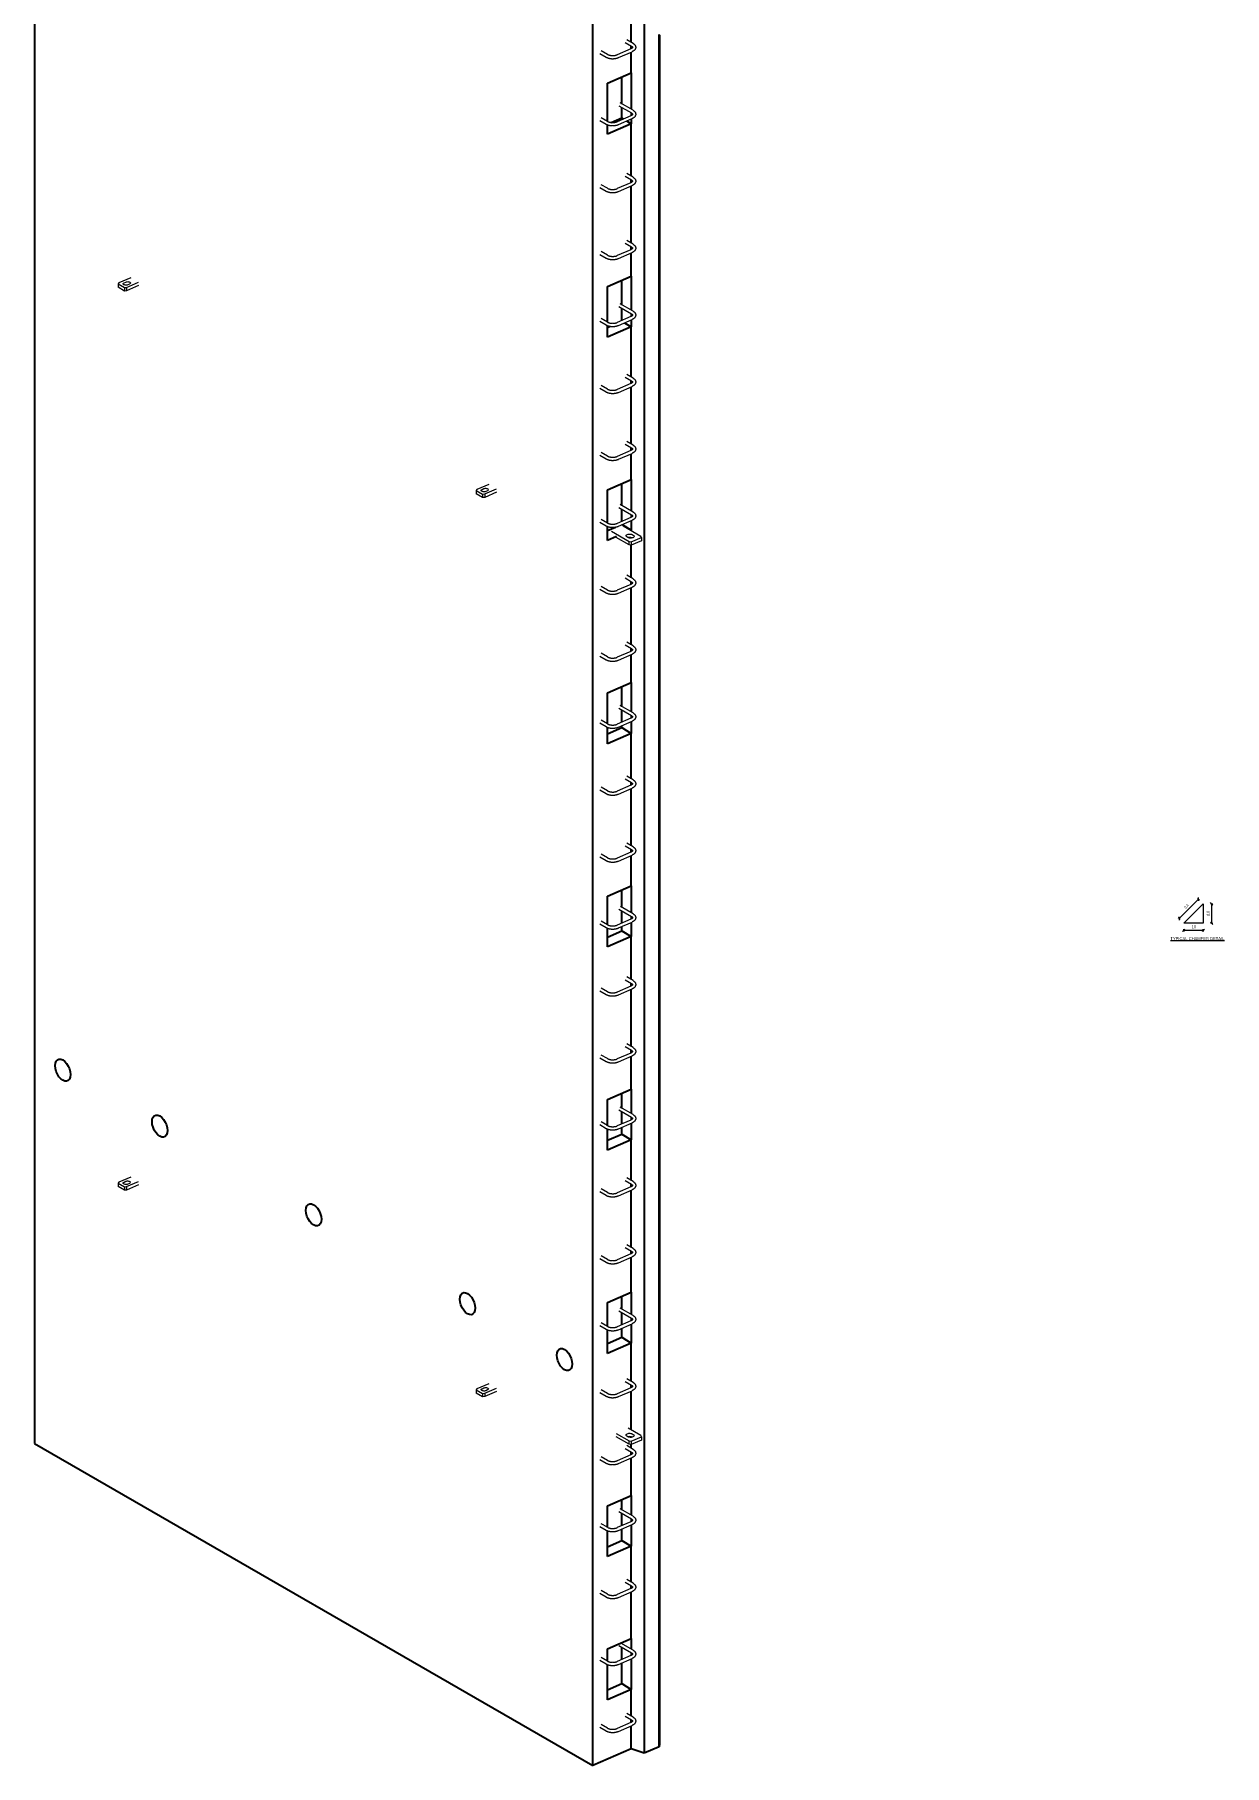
# Model space of a CAD drawing. Header units: millimetres. Extents: x 2687 to 17737, y 971 to 18539.
# Drawn here: x 11615 to 14656, y 971 to 5394 of the extents above; entities that cross this region are included whole.
import ezdxf

# ---------------------------------------------------------------- set-up
doc = ezdxf.new("R2010")
doc.units = ezdxf.units.MM
for name, color, linetype, lineweight in [('A-ANNO-DIMS', 211, 'Continuous', 9), ('A-ANNO-DIMS-3', 211, 'Continuous', 9), ('A-DETL-THIN', 151, 'Continuous', 18), ('A-GENM', 13, 'Continuous', 18), ('A-WALL', 113, 'Continuous', 25), ('G-ANNO-TEXT', 231, 'Continuous', 9), ('S-RBAR', 171, 'Continuous', 18)]:
    doc.layers.add(name, color=color, linetype=linetype, lineweight=lineweight)
doc.styles.add('Arial_2', font='arial.ttf', dxfattribs={"height": 7.5})
doc.styles.add('Nirmala UI Semilight_2', font='NirmalaS.ttf', dxfattribs={"height": 7.5})
doc.dimstyles.new('Arrow_Filled_-_2_5_NI_UI_2', dxfattribs={"dimscale": 304.8, "dimtxt": 7.85523, "dimasz": 0.019685, "dimexe": 0.009843, "dimexo": 0.0625, "dimgap": 0.009843, "dimtad": 1, "dimdec": 0, "dimzin": 0, "dimdsep": 46, "dimtxsty": 'Nirmala UI Semilight_2', "dimblk1": 'OBLIQUE', "dimblk2": 'OBLIQUE', "dimsah": 1, "dimcen": 0.09, "dimazin": 0, "dimtfac": 1, "dimtdec": 4, "dimtix": 1, "dimtmove": 0, "dimatfit": 3, "dimfxl": 0.009843, "dimfxlon": 1, "dimtvp": 1, "dimtolj": 1, "dimtzin": 0, "dimarcsym": 2})

# ---------------------------------------------------------------- blocks, each defined once
blk = doc.blocks.new('Rebar Bar - Part 3166313199-431004-3D Ortho')
at = {"layer": 'S-RBAR'}
for p, q in [((13343, 8767.4), (13359.2, 8758)), ((13363.2, 8765), (13347, 8774.3))]:
    blk.add_line(p, q, dxfattribs=at)
blk = doc.blocks.new('Rebar Bar - Part 2227165887-431004-3D Ortho')
at = {"layer": 'S-RBAR'}
for points in [[(13359.2, 8758, 0), (13359.8, 8757.7, 0), (13360.5, 8757.3, 0), (13361.2, 8757, 0), (13361.9, 8756.7, 0), (13362.6, 8756.4, 0), (13363.4, 8756.1, 0), (13364.1, 8755.9, 0), (13364.9, 8755.6, 0), (13365.7, 8755.4, 0), (13366.5, 8755.2, 0), (13367.3, 8755, 0), (13368.1, 8754.8, 0), (13369, 8754.7, 0), (13369.8, 8754.5, 0), (13370.7, 8754.4, 0), (13371.5, 8754.3, 0), (13372.4, 8754.2, 0), (13373.3, 8754.1, 0), (13374.2, 8754.1, 0), (13375, 8754.1, 0), (13375.9, 8754, 0), (13376.8, 8754.1, 0), (13377.7, 8754.1, 0), (13378.6, 8754.1, 0), (13379.4, 8754.2, 0), (13380.3, 8754.2, 0), (13381.2, 8754.3, 0), (13382, 8754.4, 0), (13382.9, 8754.6, 0), (13383.7, 8754.7, 0), (13384.6, 8754.9, 0), (13385.4, 8755, 0), (13386.2, 8755.2, 0), (13387, 8755.4, 0), (13387.8, 8755.7, 0), (13388.6, 8755.9, 0), (13389.3, 8756.2, 0), (13390.1, 8756.5, 0), (13390.8, 8756.7, 0), (13391, 8756.8, 0)], [(13363.2, 8765, 0), (13363.6, 8764.7, 0), (13364, 8764.5, 0), (13364.5, 8764.3, 0), (13365, 8764.1, 0), (13365.5, 8763.9, 0), (13366.1, 8763.7, 0), (13366.6, 8763.5, 0), (13367.2, 8763.3, 0), (13367.8, 8763.1, 0), (13368.4, 8763, 0), (13369.1, 8762.8, 0), (13369.7, 8762.7, 0), (13370.4, 8762.5, 0), (13371, 8762.4, 0), (13371.7, 8762.3, 0), (13372.4, 8762.3, 0), (13373.1, 8762.2, 0), (13373.8, 8762.1, 0), (13374.5, 8762.1, 0), (13375.3, 8762.1, 0), (13376, 8762, 0), (13376.7, 8762.1, 0), (13377.4, 8762.1, 0), (13378.1, 8762.1, 0), (13378.8, 8762.1, 0), (13379.6, 8762.2, 0), (13380.3, 8762.3, 0), (13381, 8762.4, 0), (13381.6, 8762.5, 0), (13382.3, 8762.6, 0), (13383, 8762.7, 0), (13383.6, 8762.8, 0), (13384.2, 8763, 0), (13384.9, 8763.1, 0), (13385.5, 8763.3, 0), (13386, 8763.5, 0), (13386.6, 8763.7, 0), (13387.1, 8763.9, 0), (13387.6, 8764.1, 0), (13387.8, 8764.2, 0)]]:
    blk.add_polyline3d(points, dxfattribs=at)
blk = doc.blocks.new('Rebar Bar - Part 3241041724-431004-3D Ortho')
at = {"layer": 'S-RBAR'}
for p, q in [((13422.6, 8779.3), (13387.8, 8764.2)), ((13391, 8756.8), (13425.8, 8772))]:
    blk.add_line(p, q, dxfattribs=at)
blk = doc.blocks.new('Rebar Bar - Part 2227165887-V1-3D Ortho')
at = {"layer": 'S-RBAR'}
for points in [[(13424.2, 8786.3, 0), (13424.6, 8786.1, 0), (13425, 8785.8, 0), (13425.3, 8785.6, 0), (13425.6, 8785.4, 0), (13425.9, 8785.1, 0), (13426.1, 8784.9, 0), (13426.3, 8784.7, 0), (13426.5, 8784.5, 0), (13426.6, 8784.3, 0), (13426.8, 8784.1, 0), (13426.9, 8784, 0), (13426.9, 8783.8, 0), (13427, 8783.7, 0), (13427, 8783.6, 0), (13427.1, 8783.5, 0), (13427.1, 8783.4, 0), (13427.1, 8783.3, 0), (13427.1, 8783.2, 0), (13427.1, 8783.1, 0), (13427.1, 8783, 0), (13427.1, 8782.9, 0), (13427, 8782.8, 0), (13427, 8782.7, 0), (13426.9, 8782.6, 0), (13426.8, 8782.4, 0), (13426.7, 8782.2, 0), (13426.6, 8782.1, 0), (13426.4, 8781.9, 0), (13426.3, 8781.7, 0), (13426, 8781.4, 0), (13425.8, 8781.2, 0), (13425.5, 8781, 0), (13425.2, 8780.8, 0), (13424.9, 8780.5, 0), (13424.5, 8780.3, 0), (13424.1, 8780, 0), (13423.7, 8779.8, 0), (13423.2, 8779.6, 0), (13422.8, 8779.4, 0), (13422.6, 8779.3, 0)], [(13428.2, 8793.2, 0), (13428.8, 8792.9, 0), (13429.5, 8792.5, 0), (13430, 8792, 0), (13430.6, 8791.6, 0), (13431.2, 8791.1, 0), (13431.7, 8790.7, 0), (13432.2, 8790.1, 0), (13432.6, 8789.6, 0), (13433.1, 8789.1, 0), (13433.5, 8788.5, 0), (13433.8, 8787.9, 0), (13434.2, 8787.3, 0), (13434.4, 8786.6, 0), (13434.7, 8785.9, 0), (13434.9, 8785.3, 0), (13435, 8784.6, 0), (13435.1, 8783.8, 0), (13435.1, 8783.1, 0), (13435.1, 8782.4, 0), (13435, 8781.7, 0), (13434.8, 8781, 0), (13434.6, 8780.3, 0), (13434.4, 8779.6, 0), (13434.1, 8779, 0), (13433.7, 8778.4, 0), (13433.4, 8777.8, 0), (13433, 8777.2, 0), (13432.5, 8776.7, 0), (13432.1, 8776.1, 0), (13431.6, 8775.6, 0), (13431, 8775.2, 0), (13430.5, 8774.7, 0), (13429.9, 8774.3, 0), (13429.3, 8773.9, 0), (13428.7, 8773.5, 0), (13428, 8773.1, 0), (13427.4, 8772.7, 0), (13426.7, 8772.4, 0), (13426, 8772.1, 0), (13425.8, 8772, 0)]]:
    blk.add_polyline3d(points, dxfattribs=at)
blk = doc.blocks.new('Rebar Bar - Part 3131074535-431004-3D Ortho')
at = {"layer": 'S-RBAR'}
for p, q in [((13428.2, 8793.2), (13412, 8802.6)), ((13408, 8795.7), (13424.2, 8786.3))]:
    blk.add_line(p, q, dxfattribs=at)
blk = doc.blocks.new('Rebar Bar - Part 3131074535-V4-3D Ortho')
at = {"layer": 'S-RBAR'}
for p, q in [((13428.2, 7766.7), (13395.6, 7785.5)), ((13391.8, 7778.5), (13424.2, 7759.8))]:
    blk.add_line(p, q, dxfattribs=at)
blk = doc.blocks.new('Rebar Bar - Part 3131074535-V6-3D Ortho')
at = {"layer": 'S-RBAR'}
for p, q in [((13391.8, 3159.1), (13424.2, 3140.4)), ((13428.2, 3147.3), (13395.9, 3165.9))]:
    blk.add_line(p, q, dxfattribs=at)
blk = doc.blocks.new('Rebar Bar - Part 3131074535-V7-3D Ortho')
at = {"layer": 'S-RBAR'}
for p, q in [((13428.2, 1265.3), (13396.9, 1283.4)), ((13391.8, 1277.1), (13424.2, 1258.4))]:
    blk.add_line(p, q, dxfattribs=at)
blk = doc.blocks.new('RR spread anchor face based - RR-SA-2_5-200-1726821-3D Ortho')
at = {"layer": 'A-GENM'}
for p, q in [((13059.6, 8182.5), (13029.4, 8169.4)), ((13029.4, 8169.4), (13027.3, 8166.8)), ((13027.3, 8166.8), (13043.7, 8157.4)), ((13027.3, 8166.8), (13027.3, 8158.2)), ((13043.7, 8148.7), (13027.3, 8158.2)), ((13042.6, 8169.8), (13047.1, 8171.8)), ((13043.7, 8157.4), (13049.1, 8158.1)), ((13043.7, 8157.4), (13043.7, 8148.7)), ((13049.1, 8149.4), (13043.7, 8148.7)), ((13049.1, 8158.1), (13079.3, 8171.2)), ((13079.3, 8162.5), (13049.1, 8149.4)), ((13049.1, 8158.1), (13049.1, 8149.4)), ((13056.3, 8166.5), (13051.8, 8164.5))]:
    blk.add_line(p, q, dxfattribs=at)
for points in [[(13051.8, 8164.5, 0), (13050.2, 8164, 0), (13048.5, 8163.7, 0), (13046.7, 8163.7, 0), (13044.9, 8163.9, 0), (13043.2, 8164.3, 0), (13041.9, 8164.9, 0), (13040.9, 8165.7, 0), (13040.3, 8166.5, 0), (13040.2, 8167.4, 0), (13040.5, 8168.3, 0), (13041.4, 8169.1, 0), (13042.6, 8169.8, 0)], [(13047.1, 8171.8, 0), (13048.6, 8172.3, 0), (13050.4, 8172.6, 0), (13052.2, 8172.7, 0), (13054, 8172.5, 0), (13055.6, 8172.1, 0), (13057, 8171.5, 0), (13058, 8170.7, 0), (13058.6, 8169.8, 0), (13058.7, 8169.2, 0)], [(13058.7, 8168.9, 0), (13058.3, 8168, 0), (13057.5, 8167.2, 0), (13056.3, 8166.5, 0)]]:
    blk.add_polyline3d(points, dxfattribs=at)
blk = doc.blocks.new('RR spread anchor face based - RR-SA-3_0-200-V9-3D Ortho')
at = {"layer": 'A-GENM'}
for p, q in [((13373.2, 4124.5), (13418.3, 4098.5)), ((13448.5, 4111.6), (13403.4, 4137.6)), ((13426.2, 4116.1), (13428.8, 4114.6)), ((13418.3, 4089.8), (13385.5, 4108.7)), ((13415.3, 4108.6), (13412.6, 4110.2)), ((13418.3, 4098.5), (13423.5, 4097.4)), ((13418.3, 4089.8), (13418.3, 4098.5)), ((13423.5, 4088.8), (13418.3, 4089.8)), ((13423.5, 4097.4), (13449.9, 4108.9)), ((13449.9, 4100.3), (13423.5, 4088.8)), ((13423.5, 4097.4), (13423.5, 4088.8)), ((13449.9, 4108.9), (13448.5, 4111.6)), ((13449.9, 4108.9), (13449.9, 4100.3))]:
    blk.add_line(p, q, dxfattribs=at)
for points in [[(13412.6, 4110.2, 0), (13411.3, 4111.1, 0), (13410.6, 4112.3, 0), (13410.5, 4113.4, 0), (13410.9, 4114.6, 0), (13412, 4115.6, 0), (13413.5, 4116.5, 0), (13415.5, 4117.2, 0), (13417.7, 4117.5, 0), (13420.1, 4117.6, 0), (13422.4, 4117.4, 0), (13424.5, 4116.9, 0), (13426.2, 4116.1, 0)], [(13428.8, 4114.6, 0), (13430.1, 4113.6, 0), (13430.9, 4112.5, 0), (13431, 4111.6, 0)], [(13431, 4111.3, 0), (13430.6, 4110.1, 0), (13429.5, 4109.1, 0), (13427.9, 4108.2, 0), (13426, 4107.5, 0), (13423.8, 4107.2, 0), (13421.4, 4107.1, 0), (13419.1, 4107.3, 0), (13417, 4107.9, 0), (13415.3, 4108.6, 0)], [(13426, 4107.5, 0), (13424.5, 4108.2, 0), (13422.4, 4108.7, 0), (13420.1, 4109, 0), (13417.7, 4108.9, 0), (13415.5, 4108.5, 0)]]:
    blk.add_polyline3d(points, dxfattribs=at)
blk = doc.blocks.new('RR spread anchor face based - RR-SA-3_0-200-1726827-3D Ortho')
at = {"layer": 'A-GENM'}
for p, q in [((13385.5, 8055.6), (13418.3, 8036.7)), ((13448.5, 8049.9), (13415.7, 8068.8)), ((13426.2, 8054.3), (13428.8, 8052.8)), ((13449.9, 8047.1), (13448.5, 8049.9)), ((13418.3, 8028.1), (13385.5, 8047)), ((13415.3, 8046.9), (13412.6, 8048.4)), ((13418.3, 8036.7), (13423.5, 8035.7)), ((13418.3, 8028.1), (13418.3, 8036.7)), ((13423.5, 8027), (13418.3, 8028.1)), ((13423.5, 8035.7), (13449.9, 8047.1)), ((13449.9, 8038.5), (13423.5, 8027)), ((13423.5, 8035.7), (13423.5, 8027)), ((13449.9, 8047.1), (13449.9, 8038.5))]:
    blk.add_line(p, q, dxfattribs=at)
for points in [[(13412.6, 8048.4, 0), (13411.3, 8049.4, 0), (13410.6, 8050.5, 0), (13410.5, 8051.7, 0), (13410.9, 8052.8, 0), (13412, 8053.9, 0), (13413.5, 8054.8, 0), (13415.5, 8055.4, 0), (13417.7, 8055.8, 0), (13420.1, 8055.8, 0), (13422.4, 8055.6, 0), (13424.5, 8055.1, 0), (13426.2, 8054.3, 0)], [(13428.8, 8052.8, 0), (13430.1, 8051.8, 0), (13430.9, 8050.7, 0), (13431, 8049.8, 0)], [(13431, 8049.5, 0), (13430.6, 8048.4, 0), (13429.5, 8047.3, 0), (13427.9, 8046.4, 0), (13426, 8045.8, 0), (13423.8, 8045.4, 0), (13421.4, 8045.3, 0), (13419.1, 8045.6, 0), (13417, 8046.1, 0), (13415.3, 8046.9, 0)], [(13426, 8045.8, 0), (13424.5, 8046.4, 0), (13422.4, 8047, 0), (13420.1, 8047.2, 0), (13417.7, 8047.1, 0), (13415.5, 8046.8, 0)]]:
    blk.add_polyline3d(points, dxfattribs=at)
blk = doc.blocks.new('DIMBLOCK34-CHAMFER DETAIL')
at = {"layer": 'A-ANNO-DIMS-3'}
for p, q in [((14551.7, 3104.9), (14548.7, 3101.9)), ((14551.7, 3104.9), (14554.7, 3107.9)), ((14551.7, 3104.9), (14551.7, 3107.9)), ((14551.7, 3104.9), (14601.7, 3104.9)), ((14551.7, 3104.9), (14551.7, 3101.9)), ((14601.7, 3104.9), (14598.7, 3101.9)), ((14601.7, 3104.9), (14604.7, 3107.9)), ((14601.7, 3104.9), (14601.7, 3107.9)), ((14601.7, 3104.9), (14601.7, 3101.9))]:
    blk.add_line(p, q, dxfattribs=at)
at = {"layer": 'A-ANNO-DIMS-3', "color": 0, "insert": (14571.8, 3117.7), "char_height": 7.5, "width": 11.654, "attachment_point": 1, "line_spacing_factor": 1.142579, "style": 'Nirmala UI Semilight_2'}
blk.add_mtext('\u202a10', dxfattribs=at)
blk = doc.blocks.new('_Oblique')
at = {"color": 0, "linetype": 'ByBlock', "lineweight": -2}
blk.add_line((-0.5, -0.5), (0.5, 0.5), dxfattribs=at)
blk = doc.blocks.new('DIMBLOCK35-CHAMFER DETAIL')
at = {"layer": 'A-ANNO-DIMS-3'}
for p, q in [((14622.7, 3172.8), (14619.7, 3175.8)), ((14622.7, 3172.8), (14619.7, 3172.8)), ((14622.7, 3172.8), (14622.7, 3122.8)), ((14622.7, 3172.8), (14625.7, 3169.8)), ((14622.7, 3172.8), (14625.7, 3172.8)), ((14622.7, 3122.8), (14619.7, 3125.8)), ((14622.7, 3122.8), (14619.7, 3122.8)), ((14622.7, 3122.8), (14625.7, 3119.8)), ((14622.7, 3122.8), (14625.7, 3122.8))]:
    blk.add_line(p, q, dxfattribs=at)
at = {"layer": 'A-ANNO-DIMS-3', "color": 0, "insert": (14609.9, 3142.9), "char_height": 7.5, "width": 11.654, "attachment_point": 1, "rotation": 90, "line_spacing_factor": 1.142579, "style": 'Nirmala UI Semilight_2'}
blk.add_mtext('\u202a10', dxfattribs=at)
blk = doc.blocks.new('DIMBLOCK36-CHAMFER DETAIL')
at = {"layer": 'A-ANNO-DIMS-3'}
for p, q in [((14539.8, 3134.7), (14589.8, 3184.7)), ((14589.8, 3184.7), (14587.7, 3186.8)), ((14589.8, 3184.7), (14589.8, 3188.9)), ((14589.8, 3184.7), (14589.8, 3180.4)), ((14589.8, 3184.7), (14591.9, 3182.5)), ((14539.8, 3134.7), (14537.7, 3136.8)), ((14539.8, 3134.7), (14539.8, 3138.9)), ((14539.8, 3134.7), (14539.8, 3130.4)), ((14539.8, 3134.7), (14541.9, 3132.5))]:
    blk.add_line(p, q, dxfattribs=at)
at = {"layer": 'A-ANNO-DIMS-3', "color": 0, "insert": (14552.3, 3165.2), "char_height": 7.5, "width": 11.826, "attachment_point": 1, "rotation": 45, "line_spacing_factor": 1.142579, "style": 'Nirmala UI Semilight_2'}
blk.add_mtext('\u202a14', dxfattribs=at)

msp = doc.modelspace()

# ---------------------------------------------------------------- linework, layer by layer
at = {"layer": 'A-DETL-THIN'}
for p, q in [((14601.7, 3172.8), (14551.7, 3122.8)), ((14601.7, 3172.8), (14601.7, 3122.8)), ((14601.7, 3122.8), (14551.7, 3122.8))]:
    msp.add_line(p, q, dxfattribs=at)
at = {"layer": 'A-WALL'}
for p, q in [((11614.5, 8959.2), (11614.5, 1793.8)), ((13172.9, 8839.2), (13172.9, 1001.7)), ((13040.9, 970.8), (13040.9, 8262.5)), ((13139.1, 5374.2), (13139.1, 5520.2)), ((13139.1, 5357.6), (13139.1, 5365.1)), ((13210.7, 1018.1), (13210.7, 5393.8)), ((13211.7, 5392.2), (13210.7, 5393.8)), ((13211.7, 5392.2), (13211.7, 1025.1)), ((13139.1, 5295.8), (13139.1, 5349.1)), ((13078.7, 5269.6), (13139.1, 5295.8)), ((13078.7, 5172), (13078.7, 5269.6)), ((13115.2, 5216.1), (13115.2, 5285.4)), ((13139.1, 5295.8), (13139.1, 5203.1)), ((13088.5, 5169.2), (13115.2, 5180.8)), ((13115.2, 5180.8), (13115.2, 5207.8)), ((13115.2, 5180.8), (13119.5, 5178.1)), ((13139.1, 5194), (13139.1, 5186.5)), ((13139.1, 5178.1), (13139.1, 5166)), ((13139.1, 5166), (13078.7, 5139.7)), ((13078.7, 5139.7), (13078.7, 5163.6)), ((13127.7, 5173.1), (13139.1, 5166)), ((13139.1, 5032), (13139.1, 5166)), ((13139.1, 5015.4), (13139.1, 5022.9)), ((13139.1, 4860.9), (13139.1, 5007)), ((13139.1, 4844.3), (13139.1, 4851.8)), ((13139.1, 4776.5), (13139.1, 4835.9)), ((13078.7, 4750.2), (13139.1, 4776.5)), ((13078.7, 4658.7), (13078.7, 4750.2)), ((13115.2, 4702.8), (13115.2, 4766.1)), ((13139.1, 4776.5), (13139.1, 4689.8)), ((13115.2, 4663), (13115.2, 4694.5)), ((13078.7, 4620.4), (13078.7, 4650.3)), ((13078.7, 4645.6), (13085.4, 4648.5)), ((13139.1, 4646.7), (13078.7, 4620.4)), ((13121.9, 4657.3), (13139.1, 4646.7)), ((13139.1, 4680.7), (13139.1, 4673.2)), ((13139.1, 4664.8), (13139.1, 4646.7)), ((13139.1, 4519.2), (13139.1, 4646.7)), ((13139.1, 4502.2), (13139.1, 4509.6)), ((13139.1, 4347.7), (13139.1, 4493.6)), ((13139.1, 4331.1), (13139.1, 4338.5)), ((13139.1, 4257.2), (13139.1, 4322.6)), ((13078.7, 4230.9), (13139.1, 4257.2)), ((13115.2, 4189.6), (13115.2, 4246.8)), ((13139.1, 4257.2), (13139.1, 4176.6)), ((13078.7, 4145.4), (13078.7, 4230.9)), ((13115.2, 4149.7), (13115.2, 4181.3)), ((13139.1, 4167.4), (13139.1, 4160)), ((13078.7, 4101.1), (13078.7, 4137)), ((13078.7, 4126.3), (13099.5, 4135.3)), ((13116.2, 4141.5), (13139.1, 4127.3)), ((13139.1, 4127.3), (13138, 4126.8)), ((13139.1, 4151.5), (13139.1, 4127.3)), ((13139.1, 4126.2), (13139.1, 4127.3)), ((13101.4, 4110.9), (13078.7, 4101.1)), ((13139.1, 4107.2), (13139.1, 4108.5)), ((13139.1, 4005.5), (13139.1, 4088.8)), ((13139.1, 3988.9), (13139.1, 3996.4)), ((13139.1, 3834.4), (13139.1, 3980.4)), ((13139.1, 3817.8), (13139.1, 3825.3)), ((13139.1, 3737.8), (13139.1, 3809.3)), ((13078.7, 3711.6), (13139.1, 3737.8)), ((13115.2, 3676.1), (13115.2, 3727.4)), ((13139.1, 3737.8), (13139.1, 3663.3)), ((13078.7, 3632.2), (13078.7, 3711.6)), ((13115.2, 3636.5), (13115.2, 3668)), ((13115.2, 3622.8), (13115.2, 3627.8)), ((13139.1, 3654.2), (13139.1, 3646.7)), ((13139.1, 3638.2), (13139.1, 3608)), ((13078.7, 3581.7), (13078.7, 3623.7)), ((13078.7, 3607), (13115.2, 3622.8)), ((13139.1, 3608), (13078.7, 3581.7)), ((13115.2, 3622.8), (13139.1, 3608)), ((13139.1, 3492.2), (13139.1, 3608)), ((13139.1, 3475.6), (13139.1, 3483.1)), ((13139.1, 3321.1), (13139.1, 3467.2)), ((13139.1, 3304.5), (13139.1, 3312)), ((13139.1, 3218.5), (13139.1, 3296.1)), ((13078.7, 3192.2), (13139.1, 3218.5)), ((13078.7, 3118.9), (13078.7, 3192.2)), ((13115.2, 3163), (13115.2, 3208.1)), ((13139.1, 3218.5), (13139.1, 3150)), ((13115.2, 3123.2), (13115.2, 3154.7)), ((13139.1, 3140.9), (13139.1, 3133.4)), ((13078.7, 3062.4), (13078.7, 3110.5)), ((13078.7, 3087.7), (13115.2, 3103.5)), ((13115.2, 3103.5), (13115.2, 3114.5)), ((13115.2, 3103.5), (13139.1, 3088.7)), ((13139.1, 3125), (13139.1, 3088.7)), ((13139.1, 3088.7), (13078.7, 3062.4)), ((13139.1, 2979), (13139.1, 3088.7)), ((13139.1, 2962.3), (13139.1, 2969.8)), ((13139.1, 2807.9), (13139.1, 2953.9)), ((13139.1, 2791.3), (13139.1, 2798.7)), ((13139.1, 2699.2), (13139.1, 2782.8)), ((13078.7, 2672.9), (13139.1, 2699.2)), ((13139.1, 2699.2), (13139.1, 2636.8)), ((13078.7, 2605.6), (13078.7, 2672.9)), ((13115.2, 2649.8), (13115.2, 2688.8)), ((13115.2, 2609.9), (13115.2, 2641.5)), ((13139.1, 2627.6), (13139.1, 2620.2)), ((13139.1, 2611.7), (13139.1, 2569.4)), ((13078.7, 2543.1), (13078.7, 2597.2)), ((13078.7, 2568.3), (13115.2, 2584.2)), ((13139.1, 2569.4), (13078.7, 2543.1)), ((13115.2, 2584.2), (13115.2, 2601.3)), ((13115.2, 2584.2), (13139.1, 2569.4)), ((13139.1, 2465.7), (13139.1, 2569.4)), ((13139.1, 2449.1), (13139.1, 2456.5)), ((13139.1, 2294.6), (13139.1, 2440.6)), ((13139.1, 2278), (13139.1, 2285.5)), ((13139.1, 2179.9), (13139.1, 2269.5)), ((13078.7, 2153.6), (13139.1, 2179.9)), ((13115.2, 2136.5), (13115.2, 2169.4)), ((13139.1, 2179.9), (13139.1, 2123.5)), ((13078.7, 2092.4), (13078.7, 2153.6)), ((13115.2, 2096.7), (13115.2, 2128.2)), ((13078.7, 2023.8), (13078.7, 2083.9)), ((13115.2, 2064.9), (13115.2, 2088)), ((13139.1, 2114.4), (13139.1, 2106.9)), ((13139.1, 2098.4), (13139.1, 2050)), ((13078.7, 2049), (13115.2, 2064.9)), ((13139.1, 2050), (13078.7, 2023.8)), ((13115.2, 2064.9), (13139.1, 2050)), ((13139.1, 1952.4), (13139.1, 2050)), ((13139.1, 1935.8), (13139.1, 1943.3)), ((13139.1, 1828.2), (13139.1, 1927.4)), ((11614.5, 1793.8), (13040.9, 970.8)), ((13139.1, 1809.1), (13139.1, 1810.5)), ((13139.1, 1781.3), (13139.1, 1790.8)), ((13139.1, 1764.7), (13139.1, 1772.2)), ((13139.1, 1660.5), (13139.1, 1756.3)), ((13078.7, 1634.3), (13139.1, 1660.5)), ((13115.2, 1623.2), (13115.2, 1650.1)), ((13139.1, 1660.5), (13139.1, 1610.2)), ((13078.7, 1579.1), (13078.7, 1634.3)), ((13115.2, 1583.4), (13115.2, 1614.9)), ((13139.1, 1601.1), (13139.1, 1593.6)), ((13078.7, 1504.4), (13078.7, 1570.7)), ((13115.2, 1545.5), (13115.2, 1574.7)), ((13139.1, 1585.2), (13139.1, 1530.7)), ((13078.7, 1529.7), (13115.2, 1545.5)), ((13139.1, 1530.7), (13078.7, 1504.4)), ((13115.2, 1545.5), (13139.1, 1530.7)), ((13139.1, 1439.1), (13139.1, 1530.7)), ((13139.1, 1422.5), (13139.1, 1429.7)), ((13139.1, 1294.8), (13139.1, 1414.1)), ((13078.7, 1268.6), (13139.1, 1294.8)), ((13115.2, 1281.1), (13115.2, 1284.4)), ((13139.1, 1294.8), (13139.1, 1268.1)), ((13078.7, 1236.9), (13078.7, 1268.6)), ((13115.2, 1241.2), (13115.2, 1272.8)), ((13139.1, 1258.9), (13139.1, 1251.5)), ((13139.1, 1243), (13139.1, 1165)), ((13078.7, 1138.7), (13078.7, 1228.5)), ((13115.2, 1179.8), (13115.2, 1232.6)), ((13078.7, 1164), (13115.2, 1179.8)), ((13139.1, 1165), (13078.7, 1138.7)), ((13115.2, 1179.8), (13139.1, 1165)), ((13139.1, 1097), (13139.1, 1165)), ((13139.1, 1080.4), (13139.1, 1087.8)), ((13139.1, 1013.5), (13139.1, 1071.9)), ((13210.7, 1018.1), (13172.9, 1001.7)), ((13211.7, 1025.1), (13210.7, 1018.1)), ((13139.1, 1013.5), (13040.9, 970.8)), ((13172.9, 1001.7), (13139.1, 1013.5))]:
    msp.add_line(p, q, dxfattribs=at)
for points in [[(11686.6, 2721.6, 0), (11681.5, 2725.5, 0), (11676.8, 2730.8, 0), (11672.7, 2737.3, 0), (11669.6, 2744.4, 0), (11667.6, 2751.8, 0), (11666.9, 2759, 0), (11667.6, 2765.3, 0), (11669.6, 2770.4, 0), (11672.7, 2774, 0), (11676.8, 2775.8, 0), (11681.5, 2775.6, 0), (11686.6, 2773.6, 0)], [(11686.6, 2773.6, 0), (11691.7, 2769.8, 0), (11696.4, 2764.4, 0), (11700.5, 2757.9, 0), (11703.6, 2750.8, 0), (11705.6, 2743.4, 0), (11706.3, 2736.3, 0), (11705.6, 2729.9, 0), (11703.6, 2724.8, 0), (11700.5, 2721.2, 0), (11696.4, 2719.4, 0), (11691.7, 2719.6, 0), (11686.6, 2721.6, 0)], [(11934.4, 2578.7, 0), (11929.3, 2582.5, 0), (11924.6, 2587.8, 0), (11920.5, 2594.3, 0), (11917.4, 2601.5, 0), (11915.4, 2608.9, 0), (11914.7, 2616, 0), (11915.4, 2622.3, 0), (11917.4, 2627.5, 0), (11920.5, 2631, 0), (11924.6, 2632.8, 0), (11929.3, 2632.7, 0), (11934.4, 2630.6, 0)], [(11934.4, 2630.6, 0), (11939.5, 2626.8, 0), (11944.2, 2621.5, 0), (11948.3, 2615, 0), (11951.4, 2607.8, 0), (11953.4, 2600.4, 0), (11954.1, 2593.3, 0), (11953.4, 2587, 0), (11951.4, 2581.8, 0), (11948.3, 2578.3, 0), (11944.2, 2576.5, 0), (11939.5, 2576.6, 0), (11934.4, 2578.7, 0)], [(12327.7, 2351.8, 0), (12322.6, 2355.6, 0), (12317.9, 2360.9, 0), (12313.8, 2367.4, 0), (12310.7, 2374.6, 0), (12308.7, 2382, 0), (12308.1, 2389.1, 0), (12308.7, 2395.4, 0), (12310.7, 2400.5, 0), (12313.8, 2404.1, 0), (12317.9, 2405.9, 0), (12322.6, 2405.7, 0), (12327.7, 2403.7, 0)], [(12327.7, 2403.7, 0), (12332.8, 2399.9, 0), (12337.6, 2394.5, 0), (12341.6, 2388.1, 0), (12344.8, 2380.9, 0), (12346.7, 2373.5, 0), (12347.4, 2366.4, 0), (12346.7, 2360, 0), (12344.8, 2354.9, 0), (12341.6, 2351.3, 0), (12337.6, 2349.6, 0), (12332.8, 2349.7, 0), (12327.7, 2351.8, 0)], [(12721, 2124.8, 0), (12716, 2128.6, 0), (12711.2, 2134, 0), (12707.1, 2140.5, 0), (12704, 2147.6, 0), (12702, 2155, 0), (12701.4, 2162.1, 0), (12702, 2168.5, 0), (12704, 2173.6, 0), (12707.1, 2177.2, 0), (12711.2, 2179, 0), (12716, 2178.8, 0), (12721, 2176.8, 0)], [(12721, 2176.8, 0), (12726.1, 2172.9, 0), (12730.9, 2167.6, 0), (12734.9, 2161.1, 0), (12738.1, 2153.9, 0), (12740, 2146.6, 0), (12740.7, 2139.4, 0), (12740, 2133.1, 0), (12738.1, 2128, 0), (12734.9, 2124.4, 0), (12730.9, 2122.6, 0), (12726.1, 2122.8, 0), (12721, 2124.8, 0)], [(12968.8, 1981.9, 0), (12963.7, 1985.7, 0), (12959, 1991, 0), (12954.9, 1997.5, 0), (12951.8, 2004.7, 0), (12949.8, 2012.1, 0), (12949.2, 2019.2, 0), (12949.8, 2025.5, 0), (12951.8, 2030.6, 0), (12954.9, 2034.2, 0), (12959, 2036, 0), (12963.7, 2035.8, 0), (12968.8, 2033.8, 0)], [(12968.8, 2033.8, 0), (12973.9, 2030, 0), (12978.7, 2024.6, 0), (12982.7, 2018.2, 0), (12985.9, 2011, 0), (12987.8, 2003.6, 0), (12988.5, 1996.5, 0), (12987.8, 1990.1, 0), (12985.9, 1985, 0), (12982.7, 1981.4, 0), (12978.7, 1979.7, 0), (12973.9, 1979.8, 0), (12968.8, 1981.9, 0)]]:
    msp.add_polyline3d(points, dxfattribs=at)

# ---------------------------------------------------------------- block references
at = {"layer": 'A-GENM'}
for name, p in [('RR spread anchor face based - RR-SA-2_5-200-1726821-3D Ortho', (-1199.3, -3410.2)), ('RR spread anchor face based - RR-SA-2_5-200-1726821-3D Ortho', (-284.2, -3938.2)), ('RR spread anchor face based - RR-SA-3_0-200-V9-3D Ortho', (-284.2, 0)), ('RR spread anchor face based - RR-SA-2_5-200-1726821-3D Ortho', (-1199.3, -5708.3)), ('RR spread anchor face based - RR-SA-2_5-200-1726821-3D Ortho', (-284.2, -6236.3)), ('RR spread anchor face based - RR-SA-3_0-200-1726827-3D Ortho', (-284.2, -6236.3))]:
    msp.add_blockref(name, p, dxfattribs=at)
at = {"layer": 'S-RBAR'}
for name, p in [('Rebar Bar - Part 3166313199-431004-3D Ortho', (-284.2, -3421.8)), ('Rebar Bar - Part 3241041724-431004-3D Ortho', (-284.2, -3421.8)), ('Rebar Bar - Part 3131074535-431004-3D Ortho', (-284.2, -3421.8)), ('Rebar Bar - Part 2227165887-V1-3D Ortho', (-284.2, -3421.8)), ('Rebar Bar - Part 2227165887-431004-3D Ortho', (-284.2, -3421.8)), ('Rebar Bar - Part 3131074535-V4-3D Ortho', (-284.2, -2566.3)), ('Rebar Bar - Part 3166313199-431004-3D Ortho', (-284.2, -3592.9)), ('Rebar Bar - Part 3241041724-431004-3D Ortho', (-284.2, -3592.9)), ('Rebar Bar - Part 2227165887-V1-3D Ortho', (-284.2, -3592.9)), ('Rebar Bar - Part 2227165887-431004-3D Ortho', (-284.2, -3592.9)), ('Rebar Bar - Part 3166313199-431004-3D Ortho', (-284.2, -3764)), ('Rebar Bar - Part 2227165887-431004-3D Ortho', (-284.2, -3764)), ('Rebar Bar - Part 3241041724-431004-3D Ortho', (-284.2, -3764)), ('Rebar Bar - Part 3131074535-431004-3D Ortho', (-284.2, -3764)), ('Rebar Bar - Part 2227165887-V1-3D Ortho', (-284.2, -3764)), ('Rebar Bar - Part 3131074535-431004-3D Ortho', (-284.2, -3935.1)), ('Rebar Bar - Part 3166313199-431004-3D Ortho', (-284.2, -3935.1)), ('Rebar Bar - Part 2227165887-431004-3D Ortho', (-284.2, -3935.1)), ('Rebar Bar - Part 3241041724-431004-3D Ortho', (-284.2, -3935.1)), ('Rebar Bar - Part 2227165887-V1-3D Ortho', (-284.2, -3935.1)), ('Rebar Bar - Part 3131074535-V4-3D Ortho', (-284.2, -3079.6)), ('Rebar Bar - Part 3166313199-431004-3D Ortho', (-284.2, -4106.1)), ('Rebar Bar - Part 2227165887-431004-3D Ortho', (-284.2, -4106.1)), ('Rebar Bar - Part 3241041724-431004-3D Ortho', (-284.2, -4106.1)), ('Rebar Bar - Part 2227165887-V1-3D Ortho', (-284.2, -4106.1)), ('Rebar Bar - Part 3131074535-431004-3D Ortho', (-284.2, -4277.2)), ('Rebar Bar - Part 2227165887-V1-3D Ortho', (-284.2, -4277.2)), ('Rebar Bar - Part 3166313199-431004-3D Ortho', (-284.2, -4277.2)), ('Rebar Bar - Part 2227165887-431004-3D Ortho', (-284.2, -4277.2)), ('Rebar Bar - Part 3241041724-431004-3D Ortho', (-284.2, -4277.2)), ('Rebar Bar - Part 3131074535-431004-3D Ortho', (-284.2, -4448.3)), ('Rebar Bar - Part 2227165887-V1-3D Ortho', (-284.2, -4448.3)), ('Rebar Bar - Part 3166313199-431004-3D Ortho', (-284.2, -4448.3)), ('Rebar Bar - Part 2227165887-431004-3D Ortho', (-284.2, -4448.3)), ('Rebar Bar - Part 3241041724-431004-3D Ortho', (-284.2, -4448.3)), ('Rebar Bar - Part 3241041724-431004-3D Ortho', (-284.2, -4619.4)), ('Rebar Bar - Part 3131074535-V4-3D Ortho', (-284.2, -3592.9)), ('Rebar Bar - Part 2227165887-V1-3D Ortho', (-284.2, -4619.4)), ('Rebar Bar - Part 3166313199-431004-3D Ortho', (-284.2, -4619.4)), ('Rebar Bar - Part 2227165887-431004-3D Ortho', (-284.2, -4619.4)), ('Rebar Bar - Part 3166313199-431004-3D Ortho', (-284.2, -4790.5)), ('Rebar Bar - Part 3241041724-431004-3D Ortho', (-284.2, -4790.5)), ('Rebar Bar - Part 3131074535-431004-3D Ortho', (-284.2, -4790.5)), ('Rebar Bar - Part 2227165887-V1-3D Ortho', (-284.2, -4790.5)), ('Rebar Bar - Part 2227165887-431004-3D Ortho', (-284.2, -4790.5)), ('Rebar Bar - Part 3166313199-431004-3D Ortho', (-284.2, -4961.6)), ('Rebar Bar - Part 3241041724-431004-3D Ortho', (-284.2, -4961.6)), ('Rebar Bar - Part 3131074535-431004-3D Ortho', (-284.2, -4961.6)), ('Rebar Bar - Part 2227165887-V1-3D Ortho', (-284.2, -4961.6)), ('Rebar Bar - Part 2227165887-431004-3D Ortho', (-284.2, -4961.6)), ('Rebar Bar - Part 3131074535-V4-3D Ortho', (-284.2, -4106.1)), ('Rebar Bar - Part 3166313199-431004-3D Ortho', (-284.2, -5132.7)), ('Rebar Bar - Part 2227165887-431004-3D Ortho', (-284.2, -5132.7)), ('Rebar Bar - Part 3241041724-431004-3D Ortho', (-284.2, -5132.7)), ('Rebar Bar - Part 2227165887-V1-3D Ortho', (-284.2, -5132.7)), ('Rebar Bar - Part 3131074535-431004-3D Ortho', (-284.2, -5303.8)), ('Rebar Bar - Part 3166313199-431004-3D Ortho', (-284.2, -5303.8)), ('Rebar Bar - Part 2227165887-431004-3D Ortho', (-284.2, -5303.8)), ('Rebar Bar - Part 3241041724-431004-3D Ortho', (-284.2, -5303.8)), ('Rebar Bar - Part 2227165887-V1-3D Ortho', (-284.2, -5303.8)), ('Rebar Bar - Part 3131074535-431004-3D Ortho', (-284.2, -5474.9)), ('Rebar Bar - Part 2227165887-V1-3D Ortho', (-284.2, -5474.9)), ('Rebar Bar - Part 3166313199-431004-3D Ortho', (-284.2, -5474.9)), ('Rebar Bar - Part 2227165887-431004-3D Ortho', (-284.2, -5474.9)), ('Rebar Bar - Part 3241041724-431004-3D Ortho', (-284.2, -5474.9)), ('Rebar Bar - Part 3131074535-V6-3D Ortho', (-284.2, 0)), ('Rebar Bar - Part 2227165887-V1-3D Ortho', (-284.2, -5646)), ('Rebar Bar - Part 3166313199-431004-3D Ortho', (-284.2, -5646)), ('Rebar Bar - Part 2227165887-431004-3D Ortho', (-284.2, -5646)), ('Rebar Bar - Part 3241041724-431004-3D Ortho', (-284.2, -5646)), ('Rebar Bar - Part 3131074535-431004-3D Ortho', (-284.2, -5817)), ('Rebar Bar - Part 2227165887-V1-3D Ortho', (-284.2, -5817)), ('Rebar Bar - Part 3166313199-431004-3D Ortho', (-284.2, -5817)), ('Rebar Bar - Part 2227165887-431004-3D Ortho', (-284.2, -5817)), ('Rebar Bar - Part 3241041724-431004-3D Ortho', (-284.2, -5817)), ('Rebar Bar - Part 3241041724-431004-3D Ortho', (-284.2, -5988.1)), ('Rebar Bar - Part 3131074535-431004-3D Ortho', (-284.2, -5988.1)), ('Rebar Bar - Part 2227165887-V1-3D Ortho', (-284.2, -5988.1)), ('Rebar Bar - Part 3166313199-431004-3D Ortho', (-284.2, -5988.1)), ('Rebar Bar - Part 2227165887-431004-3D Ortho', (-284.2, -5988.1)), ('Rebar Bar - Part 3166313199-431004-3D Ortho', (-284.2, -6159.2)), ('Rebar Bar - Part 3241041724-431004-3D Ortho', (-284.2, -6159.2)), ('Rebar Bar - Part 3131074535-V4-3D Ortho', (-284.2, -5132.7)), ('Rebar Bar - Part 2227165887-V1-3D Ortho', (-284.2, -6159.2)), ('Rebar Bar - Part 2227165887-431004-3D Ortho', (-284.2, -6159.2)), ('Rebar Bar - Part 3166313199-431004-3D Ortho', (-284.2, -6330.3)), ('Rebar Bar - Part 2227165887-431004-3D Ortho', (-284.2, -6330.3)), ('Rebar Bar - Part 3241041724-431004-3D Ortho', (-284.2, -6330.3)), ('Rebar Bar - Part 3131074535-431004-3D Ortho', (-284.2, -6330.3)), ('Rebar Bar - Part 2227165887-V1-3D Ortho', (-284.2, -6330.3)), ('Rebar Bar - Part 3131074535-431004-3D Ortho', (-284.2, -6501.4)), ('Rebar Bar - Part 3166313199-431004-3D Ortho', (-284.2, -6501.4)), ('Rebar Bar - Part 2227165887-431004-3D Ortho', (-284.2, -6501.4)), ('Rebar Bar - Part 3241041724-431004-3D Ortho', (-284.2, -6501.4)), ('Rebar Bar - Part 2227165887-V1-3D Ortho', (-284.2, -6501.4)), ('Rebar Bar - Part 3131074535-V4-3D Ortho', (-284.2, -5646)), ('Rebar Bar - Part 3166313199-431004-3D Ortho', (-284.2, -6672.5)), ('Rebar Bar - Part 2227165887-431004-3D Ortho', (-284.2, -6672.5)), ('Rebar Bar - Part 3241041724-431004-3D Ortho', (-284.2, -6672.5)), ('Rebar Bar - Part 2227165887-V1-3D Ortho', (-284.2, -6672.5)), ('Rebar Bar - Part 3131074535-431004-3D Ortho', (-284.2, -6843.6)), ('Rebar Bar - Part 2227165887-V1-3D Ortho', (-284.2, -6843.6)), ('Rebar Bar - Part 3166313199-431004-3D Ortho', (-284.2, -6843.6)), ('Rebar Bar - Part 2227165887-431004-3D Ortho', (-284.2, -6843.6)), ('Rebar Bar - Part 3241041724-431004-3D Ortho', (-284.2, -6843.6)), ('Rebar Bar - Part 3131074535-431004-3D Ortho', (-284.2, -7014.7)), ('Rebar Bar - Part 2227165887-V1-3D Ortho', (-284.2, -7014.7)), ('Rebar Bar - Part 3166313199-431004-3D Ortho', (-284.2, -7014.7)), ('Rebar Bar - Part 2227165887-431004-3D Ortho', (-284.2, -7014.7)), ('Rebar Bar - Part 3241041724-431004-3D Ortho', (-284.2, -7014.7)), ('Rebar Bar - Part 3241041724-431004-3D Ortho', (-284.2, -7185.8)), ('Rebar Bar - Part 3131074535-V4-3D Ortho', (-284.2, -6159.2)), ('Rebar Bar - Part 2227165887-V1-3D Ortho', (-284.2, -7185.8)), ('Rebar Bar - Part 3166313199-431004-3D Ortho', (-284.2, -7185.8)), ('Rebar Bar - Part 2227165887-431004-3D Ortho', (-284.2, -7185.8)), ('Rebar Bar - Part 3166313199-431004-3D Ortho', (-284.2, -7356.8)), ('Rebar Bar - Part 3241041724-431004-3D Ortho', (-284.2, -7356.8)), ('Rebar Bar - Part 3131074535-431004-3D Ortho', (-284.2, -7356.8)), ('Rebar Bar - Part 2227165887-V1-3D Ortho', (-284.2, -7356.8)), ('Rebar Bar - Part 2227165887-431004-3D Ortho', (-284.2, -7356.8)), ('Rebar Bar - Part 3131074535-V7-3D Ortho', (-284.2, 0)), ('Rebar Bar - Part 3166313199-431004-3D Ortho', (-284.2, -7527.9)), ('Rebar Bar - Part 3241041724-431004-3D Ortho', (-284.2, -7527.9)), ('Rebar Bar - Part 2227165887-V1-3D Ortho', (-284.2, -7527.9)), ('Rebar Bar - Part 2227165887-431004-3D Ortho', (-284.2, -7527.9)), ('Rebar Bar - Part 3166313199-431004-3D Ortho', (-284.2, -7699)), ('Rebar Bar - Part 2227165887-431004-3D Ortho', (-284.2, -7699)), ('Rebar Bar - Part 3241041724-431004-3D Ortho', (-284.2, -7699)), ('Rebar Bar - Part 3131074535-431004-3D Ortho', (-284.2, -7699)), ('Rebar Bar - Part 2227165887-V1-3D Ortho', (-284.2, -7699))]:
    msp.add_blockref(name, p, dxfattribs=at)

# ---------------------------------------------------------------- texts
at = {"layer": 'G-ANNO-TEXT', "color": 7, "insert": (14517.6, 3087.5), "char_height": 7.5, "width": 166.911, "attachment_point": 1, "style": 'Arial_2'}
msp.add_mtext('\\LTYPICAL CHAMFER DETAIL', dxfattribs=at)

# ---------------------------------------------------------------- dimensions: what is measured, and where the dimension line sits
at = {"layer": 'A-ANNO-DIMS'}
for base, p1, p2, angle, text, override, picture, middle in [((14589.8, 3184.7), (14541.9, 3132.5), (14591.9, 3182.5), 45, '\u202a14', {"dimpost": '<>', "dimfxl": 70.710678}, 'DIMBLOCK36-CHAMFER DETAIL', (14559.5, 3165)), ((14622.7, 3122.8), (14619.7, 3172.8), (14619.7, 3122.8), 90, '\u202a10', {"dimpost": '<>', "dimfxl": 50}, 'DIMBLOCK35-CHAMFER DETAIL', (14615.1, 3147.8))]:
    dim = msp.add_linear_dim(base=base, p1=p1, p2=p2, angle=angle, text=text, dimstyle='Arrow_Filled_-_2_5_NI_UI_2', override=override, dxfattribs=at)
    dim.commit()
    dim.dimension.update_dxf_attribs({"geometry": picture, "text_midpoint": middle})
dim = msp.add_linear_dim(base=(14601.7, 3104.9), p1=(14551.7, 3107.9), p2=(14601.7, 3107.9), text='\u202a10', dimstyle='Arrow_Filled_-_2_5_NI_UI_2', override={"dimpost": '<>', "dimfxl": 50}, dxfattribs=at)
dim.commit()
dim.dimension.update_dxf_attribs({"geometry": 'DIMBLOCK34-CHAMFER DETAIL', "text_midpoint": (14576.7, 3112.4)})

doc.saveas('drawing.dxf')
